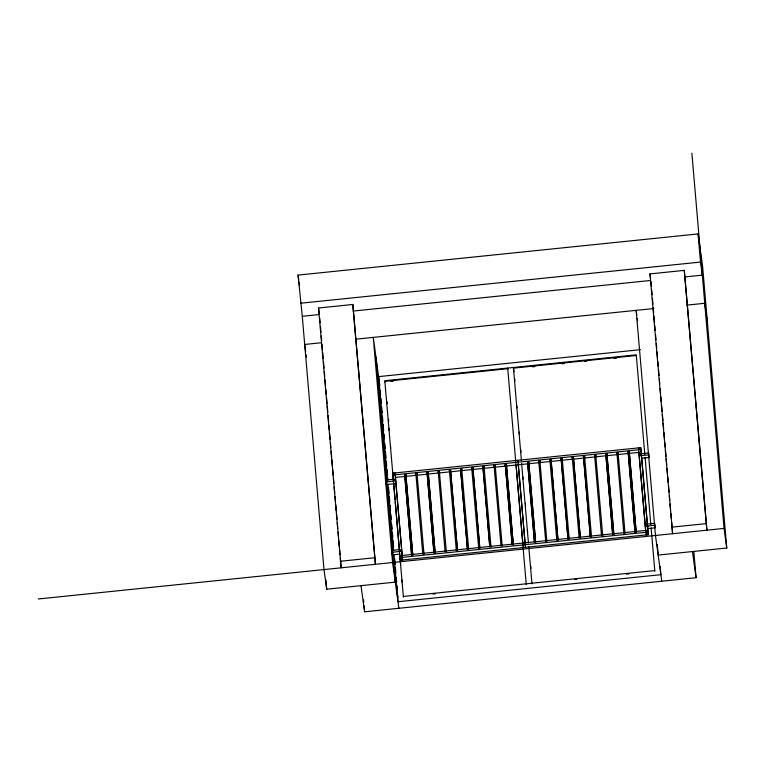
<?xml version="1.0" encoding="UTF-8"?>
<svg xmlns="http://www.w3.org/2000/svg" width="765" height="765" viewBox="0 0 765 765"><rect width="100%" height="100%" fill="white"/><g stroke="black" fill="none" stroke-linecap="round" stroke-linejoin="round"><path stroke-width="1.15" d="M392.741 552.512L395.285 582.136L326.703 589.193L323.997 569.581L302.28 316.308L298.063 275.094L698.11 233.927L702.624 266.603L726.75 548.027L658.168 555.084L657.259 544.422M300.482 303.236L700.52 262.07L702.327 275.142L684.522 276.968M340.329 558.307L341.142 567.821L318.527 308.008L352.818 304.48L375.433 564.293L352.818 304.48M671.584 521.816L672.607 533.712L649.992 273.899L684.283 270.37L706.898 530.183L684.283 270.37M302.28 316.308L318.9 314.597M353.325 311.049L650.097 280.516M321.319 342.739L304.7 344.451L305.656 351.365M355.543 339.22L653.903 308.515M686.932 305.111L704.737 303.284L707.453 322.887M640.391 349.682L378.694 376.609L387.53 479.693M513.487 368.137L636.356 355.486L636.442 356.146M390.896 381.41L393.258 381.171M532.478 366.837L534.84 366.598M562.017 363.805L564.379 363.557M584.46 361.491L586.822 361.252M613.999 358.45L616.361 358.211M641.376 453.846L640.716 447.659L392.684 473.181L393.459 480.554M411.599 555.18L404.675 474.501L405.823 474.386L412.813 555.18M415.844 473.353L416.992 473.239L417.174 474.549L416.026 474.663L415.844 473.353L422.768 554.032L423.906 553.908M433.937 552.875L427.023 472.206L428.161 472.091L435.161 552.885M438.192 471.058L439.33 470.944L439.512 472.244L438.374 472.368L438.192 471.058L445.106 551.728M456.351 550.704L449.361 469.911L450.499 469.786L457.499 550.58M467.444 549.433L460.53 468.754L461.668 468.639L461.85 469.949M478.689 548.4L471.699 467.606L472.847 467.492L479.837 548.285M489.782 547.128L482.868 466.459L484.016 466.344L484.188 467.645M494.037 465.311L495.185 465.197L495.366 466.497L494.219 466.621L494.037 465.311L501.037 546.105M512.129 544.833L505.206 464.164L506.353 464.039L513.344 544.833M534.467 542.538L527.554 461.859L528.692 461.744L535.691 542.538M545.713 541.505L538.723 460.712L539.861 460.597L540.042 461.897M556.805 540.233L549.892 459.564L551.029 459.449L558.029 540.243M561.061 458.417L562.198 458.292L562.38 459.602L561.242 459.717L561.061 458.417L567.974 539.086M579.143 537.938L572.23 457.26L573.377 457.145L580.367 537.938M583.399 456.112L584.546 455.997L584.728 457.307L583.58 457.422L583.399 456.112L590.312 536.791M602.629 535.519L601.481 535.634L594.568 454.965L595.715 454.85L595.897 456.15M612.66 534.486L605.737 453.817L606.884 453.702L613.874 534.496M616.906 452.67L618.053 452.545L618.235 453.855L617.087 453.97L616.906 452.67L623.829 533.339M634.998 532.191L628.084 451.513L629.222 451.398L636.222 532.191M450.681 471.097L449.543 471.211L449.361 469.911M473.019 468.802L471.881 468.916L471.699 467.606M505.206 464.164L505.388 465.464L506.535 465.35M527.554 461.859L527.726 463.169L528.873 463.055M551.211 460.75L550.073 460.874L549.892 459.564M605.737 453.817L605.918 455.127L607.066 455.003M395.534 477.437L516.04 465.034M517.226 464.91L638.909 452.392M385.78 480.047L394.348 479.167L394.511 481.042L385.943 481.921L385.78 480.047L386.296 484.532L394.338 483.709M648.825 454.869L640.257 455.749L640.095 453.875L648.663 452.995L649.064 456.609M386.143 482.658L386.679 482.61M641.692 458.254L649.189 457.48M391.967 552.273L400.544 551.393L400.382 549.519L391.814 550.398L392.33 554.893L399.837 554.118M654.859 525.22L646.282 526.11L646.129 524.226L654.697 523.346L655.223 527.84L647.716 528.615M392.703 552.961L392.168 553.019L392.33 554.893M647.018 526.789L648.089 526.683M340.243 561.281L374.525 557.752M671.708 527.171L705.999 523.643M648.309 534.697L647.955 532.086L399.923 557.609L400.286 560.219L648.309 534.697L647.601 526.377M38.25 598.985L724.044 528.414L726.75 548.027M403.308 596.461L654.764 570.585M432.933 594.08L435.295 593.841M574.515 579.507L576.877 579.268M626.497 574.161L628.859 573.922M360.994 585.665L364.609 611.809L696.073 577.699L693.836 551.632M692.459 551.555L696.073 577.699M649.992 273.899L650.594 278.25M636.796 314.951L636.164 310.341L655.462 535.471L661.782 581.228M637.274 318.412L637.599 320.717M647.171 534.821L646.645 530.327L400.908 555.62L401.424 560.104M646.023 534.936L638.431 447.898M628.084 451.513L635.074 532.306M594.568 454.965L594.749 456.275M572.23 457.26L572.411 458.57M538.723 460.712L538.904 462.022M513.994 371.838L513.392 367.477L521.414 460.597M507.855 369.371L507.769 368.72L384.9 381.362L384.986 382.022M525.44 547.348L517.838 460.301M523.155 547.577L507.683 368.07M482.868 466.459L483.05 467.769M460.53 468.754L467.425 548.362M427.023 472.206L434.013 552.999M404.675 474.501L411.675 555.304M402.572 559.99L394.97 472.952M385.943 481.921L386.296 484.532M398.89 608.28L392.579 562.524L373.272 337.394L379.794 385.512M318.527 308.008L319.426 314.539M298.063 275.094L298.713 279.761M299.029 282.094L299.517 285.594M306.134 354.826L306.449 357.14M691.876 153.191L724.044 528.414M698.11 233.927L700.52 262.07M650.996 281.625L651.407 286.378M651.713 289.945L652.115 294.697M652.421 298.274L652.937 304.212M653.243 307.779L653.645 312.541M653.951 316.108L654.467 322.046M654.764 325.622L655.175 330.375M655.586 335.127L655.988 339.889M656.294 343.456L656.705 348.209M657.011 351.776L657.518 357.724M657.823 361.29L658.235 366.043M658.541 369.61L659.048 375.558M659.354 379.124L659.765 383.887M660.166 388.639L660.577 393.392M660.884 396.968L661.295 401.721M661.601 405.287L662.107 411.235M662.414 414.802L662.92 420.75M663.131 423.122L663.638 429.069M663.944 432.636L664.45 438.584M664.756 442.151L665.168 446.903M665.473 450.47L665.98 456.418M666.181 458.799L666.698 464.738M667.004 468.304L667.51 474.252M667.711 476.633L668.227 482.581M668.534 486.148L669.04 492.086M669.346 495.663L669.758 500.415M670.064 503.982L670.57 509.93M670.876 513.497L671.278 518.249M660.166 566.396L660.874 574.687L397.991 601.739L393.927 554.348M644.799 454.41L636.27 354.836L384.805 380.712L403.394 597.121M645.096 457.441L650.795 524.36M651.101 527.917L654.85 571.245M641.682 457.413L647.391 523.996M640.716 447.659L647.955 532.086M639.569 447.774L639.731 449.657L393.985 474.941L393.832 473.066M638.89 451.704L645.622 530.183M629.222 451.398L636.136 532.077M618.053 452.545L625.043 533.339M606.884 453.702L613.798 534.372M605.918 455.127L612.736 534.611M595.715 454.85L602.705 535.643M584.546 455.997L591.536 536.791M583.58 457.422L590.398 536.906M573.377 457.145L580.291 537.824M562.198 458.292L569.198 539.086M561.242 459.717L568.051 539.21M551.029 459.449L557.953 540.119M539.861 460.597L546.86 541.39M528.692 461.744L535.605 542.414M527.726 463.169L534.439 541.467M514.702 378.761L514.902 381.133M519.272 432.101L519.483 434.472M520.802 449.887L521.003 452.258M525.373 503.227L525.574 505.598M530.757 566.062L530.967 568.433M516.729 405.536L516.93 407.908M522.82 476.662L523.031 479.033M527.401 530.011L527.601 532.383M521.625 463.504L528.433 542.93M528.739 546.487L531.981 583.886M518.307 464.106L525.134 543.781M516.117 465.531L522.849 544.011M523.021 547.071L526.263 584.479M506.353 464.039L513.267 544.718M505.388 465.464L512.101 543.772M495.185 465.197L502.175 545.99M484.016 466.344L491.006 547.138M483.155 468.955L489.763 546.067M472.847 467.492L479.76 548.161M461.668 468.639L468.668 549.433M450.499 469.786L457.422 550.465M439.33 470.944L446.33 551.737M428.161 472.091L435.075 552.76M416.992 473.239L423.982 554.032M405.823 474.386L412.737 555.065M395.438 476.748L402.161 555.237M386.927 401.472L387.138 403.844M388.457 419.258L388.658 421.63M388.955 428.247L389.156 430.619M390.475 446.033L390.676 448.405M393.659 482.935L395.084 499.583M395.285 501.955L399.473 550.714M399.875 555.466L400.286 560.219M400.439 562.208L400.64 564.58M401.96 579.994L402.161 582.366M380.205 390.255L380.607 394.998M380.913 398.546L381.324 403.289M381.62 406.846L382.137 412.765M382.433 416.323L382.844 421.066M383.15 424.613L383.657 430.542M383.963 434.099L384.365 438.833M384.776 443.576L385.178 448.319M385.484 451.866L385.99 457.795M386.296 461.352L386.707 466.086M387.014 469.643L387.52 475.572M387.721 477.943L387.922 480.305M388.534 487.42L389.041 493.339M389.347 496.896L389.748 501.639M390.054 505.196L390.561 511.116M390.867 514.673L391.278 519.406M391.68 524.149L392.091 528.892M392.397 532.45L392.799 537.183M393.105 540.74L393.612 546.659M394.625 558.517L395.132 564.436M395.438 567.993L395.849 572.736M396.251 577.47L396.662 582.213M396.968 585.77L397.37 590.504M397.781 595.247L397.982 597.618M387.932 484.436L393.621 550.79M375.978 356.997L392.541 550.14M363.585 599.961L363.796 602.332M364.092 605.88L364.609 611.809M319.732 318.106L320.143 322.868M320.449 326.435L320.956 332.373M321.262 335.95L321.673 340.702M321.979 344.269L322.486 350.217M322.687 352.589L323.203 358.536M323.509 362.103L324.016 368.051M324.322 371.618L324.733 376.37M325.039 379.937L325.546 385.885M325.852 389.452L326.263 394.214M326.559 397.781L327.076 403.719M327.277 406.1L327.783 412.048M328.089 415.615L328.606 421.563M328.912 425.13L329.313 429.882M329.619 433.449L330.136 439.397M330.442 442.964L330.843 447.716M331.149 451.283L331.666 457.231M331.867 459.612L332.373 465.56M332.679 469.127L333.186 475.065M333.492 478.632L333.903 483.394M334.209 486.961L334.716 492.909M335.022 496.475L335.433 501.228M335.739 504.795L336.246 510.743M336.457 513.124L336.963 519.062M337.269 522.629L337.776 528.577M338.082 532.144L338.493 536.906M338.799 540.473L339.306 546.411M339.612 549.978L340.023 554.74M325.89 579.707L326.703 589.193"/></g></svg>
